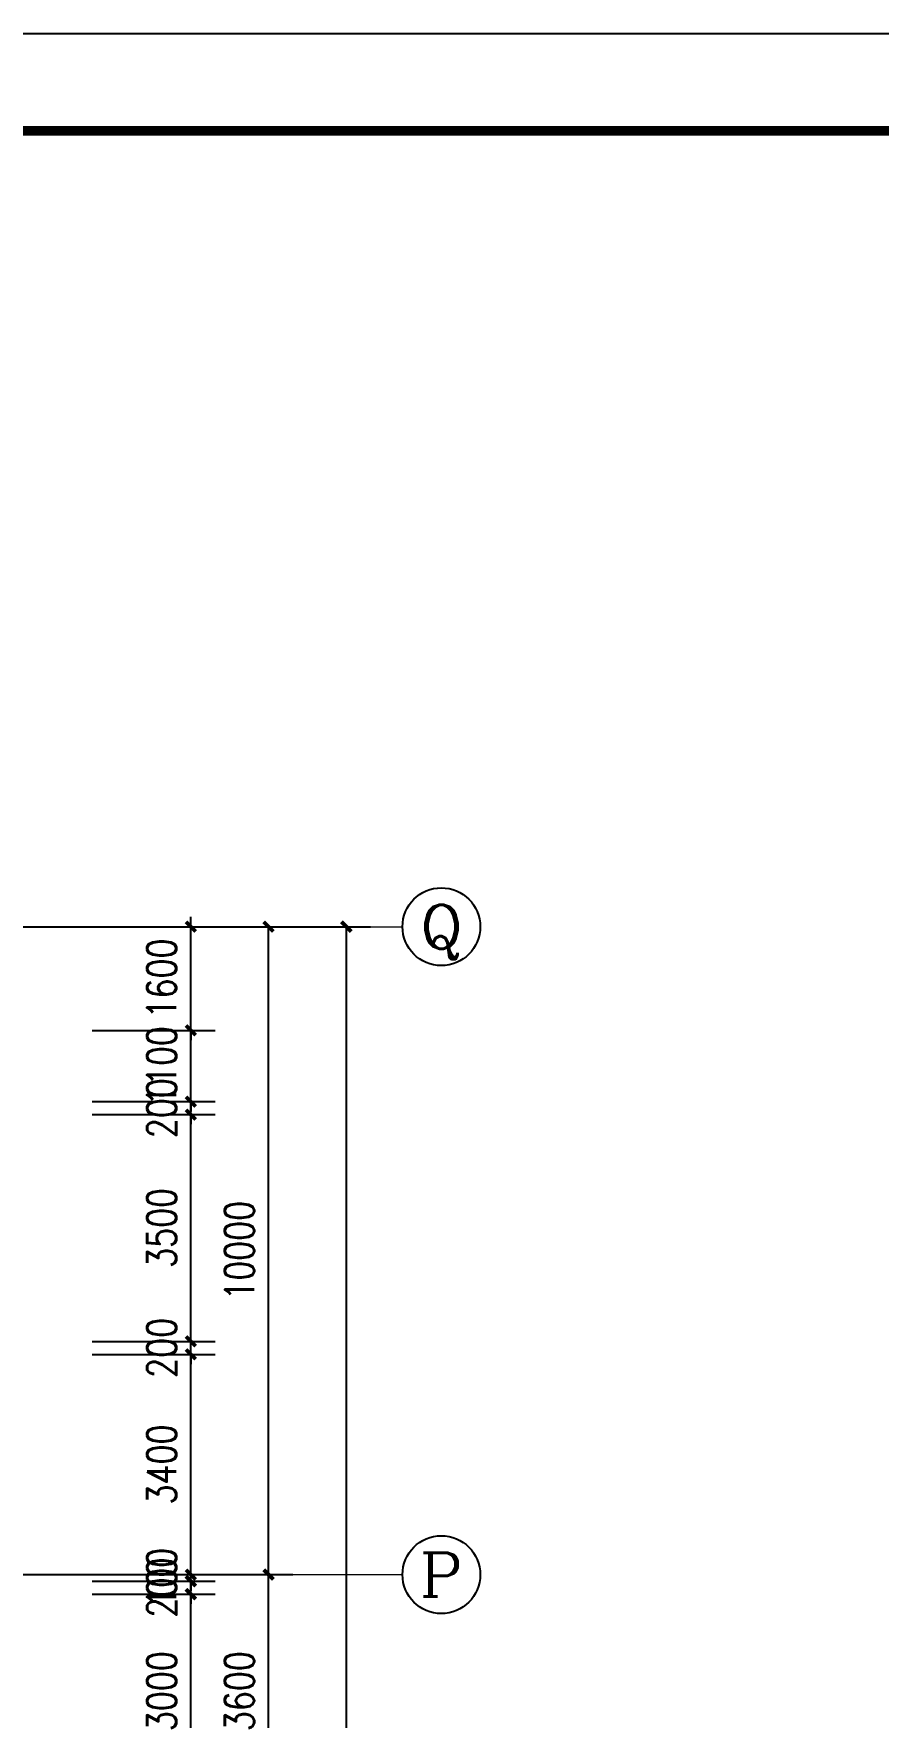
# Model space of a CAD drawing. Extents: x 1417642 to 3570900, y 124798 to 1191112.
# Drawn here: x 1592267 to 1605305, y 352615 to 378598 of the extents above; entities that cross this region are included whole.
import ezdxf
from ezdxf.enums import TextEntityAlignment as Align

# ---------------------------------------------------------------- set-up
doc = ezdxf.new("R2010")
doc.units = 0
doc.header["$LTSCALE"] = 1000
doc.header["$MEASUREMENT"] = 0
doc.linetypes.add('DOTE', pattern=[2.42, 2, -0.2, 0.02, -0.2])
doc.layers.get('0').update_dxf_attribs({"linetype": 'CONTINUOUS'})
doc.layers.get('Defpoints').update_dxf_attribs({"linetype": 'CONTINUOUS'})
for name, color, linetype in [('AXIS', 3, 'CONTINUOUS'), ('AXIS_TEXT', 7, 'CONTINUOUS'), ('DOTE', 1, 'DOTE'), ('PUB_DIM', 3, 'CONTINUOUS'), ('PUB_TITLE', 4, 'CONTINUOUS')]:
    doc.layers.add(name, color=color, linetype=linetype)
doc.styles.add('_TCH_AXIS', font='COMPLEX', dxfattribs={"bigfont": 'GBCBIG'})
doc.styles.add('DIM_FONT', font='SIMPLEX.shx', dxfattribs={"width": 0.8})
doc.dimstyles.new('DIMN150', dxfattribs={"dimscale": 1.5, "dimtxt": 300, "dimasz": 100, "dimexe": 250, "dimexo": 300, "dimgap": 150, "dimtad": 1, "dimdec": 0, "dimzin": 0, "dimdsep": 46, "dimtxsty": 'DIM_FONT', "dimblk": 'ARCHTICK', "dimcen": 0.09, "dimdle": 1.5, "dimclrt": 7, "dimazin": 2, "dimtfac": 1, "dimtdec": 0, "dimtix": 1, "dimtmove": 2, "dimatfit": 3, "dimldrblk": 'ARCHTICK', "dimfxl": 1, "dimtolj": 1, "dimtzin": 0, "dimarcsym": 0})

# ---------------------------------------------------------------- blocks, each defined once
blk = doc.blocks.new('_ArchTick')
at = {"color": 0, "linetype": 'ByBlock', "const_width": 0.4}
blk.add_lwpolyline([(-0.5, -0.5), (0.5, 0.5)], dxfattribs=at)
blk = doc.blocks.new('*D1001')
at = {"layer": 'Defpoints', "color": 0}
for p in [(1592719, 364817), (1594693, 364817), (1592719, 363217)]:
    blk.add_point(p, dxfattribs=at)
at = {"layer": 'PUB_DIM', "color": 0, "lineweight": -2}
for p, q in [((1593169, 364817), (1595068, 364817)), ((1594693, 364817), (1594693, 364967)), ((1594693, 363217), (1594693, 364817)), ((1593169, 363217), (1595068, 363217)), ((1594693, 363217), (1594693, 363067))]:
    blk.add_line(p, q, dxfattribs=at)
at = {"layer": 'PUB_DIM', "color": 0, "lineweight": -2, "xscale": 150, "yscale": 150, "zscale": 150}
for p, rotation in [((1594693, 364817), 270), ((1594693, 363217), 90)]:
    blk.add_blockref('_ArchTick', p, dxfattribs=dict(at, rotation=rotation))
at = {"layer": 'PUB_DIM', "color": 7, "insert": (1594243, 364017), "char_height": 450, "attachment_point": 5, "rotation": 90, "style": 'DIM_FONT'}
blk.add_mtext('\\A1;1600', dxfattribs=at)
blk = doc.blocks.new('*D1002')
at = {"layer": 'Defpoints', "color": 0}
for p in [(1592719, 363217), (1594693, 363217), (1592719, 362117)]:
    blk.add_point(p, dxfattribs=at)
at = {"layer": 'PUB_DIM', "color": 0, "lineweight": -2}
for p, q in [((1594693, 363217), (1594693, 363367)), ((1593169, 363217), (1595068, 363217)), ((1594693, 362117), (1594693, 363217)), ((1593169, 362117), (1595068, 362117)), ((1594693, 362117), (1594693, 361967))]:
    blk.add_line(p, q, dxfattribs=at)
at = {"layer": 'PUB_DIM', "color": 0, "lineweight": -2, "xscale": 150, "yscale": 150, "zscale": 150}
for p, rotation in [((1594693, 363217), 270), ((1594693, 362117), 90)]:
    blk.add_blockref('_ArchTick', p, dxfattribs=dict(at, rotation=rotation))
at = {"layer": 'PUB_DIM', "color": 7, "insert": (1594243, 362667), "char_height": 450, "attachment_point": 5, "rotation": 90, "style": 'DIM_FONT'}
blk.add_mtext('\\A1;1100', dxfattribs=at)
blk = doc.blocks.new('*D1003')
at = {"layer": 'Defpoints', "color": 0}
for p in [(1592719, 362117), (1594693, 362117), (1592719, 361917)]:
    blk.add_point(p, dxfattribs=at)
at = {"layer": 'PUB_DIM', "color": 0, "lineweight": -2}
for p, q in [((1594693, 362117), (1594693, 362267)), ((1593169, 362117), (1595068, 362117)), ((1594693, 361917), (1594693, 362117)), ((1593169, 361917), (1595068, 361917)), ((1594693, 361917), (1594693, 361767))]:
    blk.add_line(p, q, dxfattribs=at)
at = {"layer": 'PUB_DIM', "color": 0, "lineweight": -2, "xscale": 150, "yscale": 150, "zscale": 150}
for p, rotation in [((1594693, 362117), 270), ((1594693, 361917), 90)]:
    blk.add_blockref('_ArchTick', p, dxfattribs=dict(at, rotation=rotation))
at = {"layer": 'PUB_DIM', "color": 7, "insert": (1594243, 362017), "char_height": 450, "attachment_point": 5, "rotation": 90, "style": 'DIM_FONT'}
blk.add_mtext('\\A1;200', dxfattribs=at)
blk = doc.blocks.new('*D1004')
at = {"layer": 'Defpoints', "color": 0}
for p in [(1592719, 361917), (1594693, 361917), (1592719, 358417)]:
    blk.add_point(p, dxfattribs=at)
at = {"layer": 'PUB_DIM', "color": 0, "lineweight": -2}
for p, q in [((1593169, 361917), (1595068, 361917)), ((1594693, 358415), (1594693, 361919)), ((1593169, 358417), (1595068, 358417))]:
    blk.add_line(p, q, dxfattribs=at)
at = {"layer": 'PUB_DIM', "color": 0, "lineweight": -2, "xscale": 150, "yscale": 150, "zscale": 150}
for p, rotation in [((1594693, 361917), 90), ((1594693, 358417), 270)]:
    blk.add_blockref('_ArchTick', p, dxfattribs=dict(at, rotation=rotation))
at = {"layer": 'PUB_DIM', "color": 7, "insert": (1594243, 360167), "char_height": 450, "attachment_point": 5, "rotation": 90, "style": 'DIM_FONT'}
blk.add_mtext('\\A1;3500', dxfattribs=at)
blk = doc.blocks.new('*D1005')
at = {"layer": 'Defpoints', "color": 0}
for p in [(1592719, 358417), (1594693, 358417), (1592719, 358217)]:
    blk.add_point(p, dxfattribs=at)
at = {"layer": 'PUB_DIM', "color": 0, "lineweight": -2}
for p, q in [((1594693, 358417), (1594693, 358567)), ((1593169, 358417), (1595068, 358417)), ((1594693, 358217), (1594693, 358417)), ((1593169, 358217), (1595068, 358217)), ((1594693, 358217), (1594693, 358067))]:
    blk.add_line(p, q, dxfattribs=at)
at = {"layer": 'PUB_DIM', "color": 0, "lineweight": -2, "xscale": 150, "yscale": 150, "zscale": 150}
for p, rotation in [((1594693, 358417), 270), ((1594693, 358217), 90)]:
    blk.add_blockref('_ArchTick', p, dxfattribs=dict(at, rotation=rotation))
at = {"layer": 'PUB_DIM', "color": 7, "insert": (1594243, 358317), "char_height": 450, "attachment_point": 5, "rotation": 90, "style": 'DIM_FONT'}
blk.add_mtext('\\A1;200', dxfattribs=at)
blk = doc.blocks.new('*D1006')
at = {"layer": 'Defpoints', "color": 0}
for p in [(1592719, 358217), (1594693, 358217), (1592719, 354817)]:
    blk.add_point(p, dxfattribs=at)
at = {"layer": 'PUB_DIM', "color": 0, "lineweight": -2}
for p, q in [((1593169, 358217), (1595068, 358217)), ((1594693, 354815), (1594693, 358219)), ((1593169, 354817), (1595068, 354817))]:
    blk.add_line(p, q, dxfattribs=at)
at = {"layer": 'PUB_DIM', "color": 0, "lineweight": -2, "xscale": 150, "yscale": 150, "zscale": 150}
for p, rotation in [((1594693, 358217), 90), ((1594693, 354817), 270)]:
    blk.add_blockref('_ArchTick', p, dxfattribs=dict(at, rotation=rotation))
at = {"layer": 'PUB_DIM', "color": 7, "insert": (1594243, 356517), "char_height": 450, "attachment_point": 5, "rotation": 90, "style": 'DIM_FONT'}
blk.add_mtext('\\A1;3400', dxfattribs=at)
blk = doc.blocks.new('*D1007')
at = {"layer": 'Defpoints', "color": 0}
for p in [(1592719, 354817), (1592719, 354717), (1594693, 354817)]:
    blk.add_point(p, dxfattribs=at)
at = {"layer": 'PUB_DIM', "color": 0, "lineweight": -2}
for p, q in [((1594693, 354817), (1594693, 354967)), ((1593169, 354817), (1595068, 354817)), ((1593169, 354717), (1595068, 354717)), ((1594693, 354717), (1594693, 354817)), ((1594693, 354717), (1594693, 354567))]:
    blk.add_line(p, q, dxfattribs=at)
at = {"layer": 'PUB_DIM', "color": 0, "lineweight": -2, "xscale": 150, "yscale": 150, "zscale": 150}
for p, rotation in [((1594693, 354817), 270), ((1594693, 354717), 90)]:
    blk.add_blockref('_ArchTick', p, dxfattribs=dict(at, rotation=rotation))
at = {"layer": 'PUB_DIM', "color": 7, "insert": (1594243, 354767), "char_height": 450, "attachment_point": 5, "rotation": 90, "style": 'DIM_FONT'}
blk.add_mtext('\\A1;100', dxfattribs=at)
blk = doc.blocks.new('*D1008')
at = {"layer": 'Defpoints', "color": 0}
for p in [(1592719, 354717), (1594693, 354717), (1592719, 354517)]:
    blk.add_point(p, dxfattribs=at)
at = {"layer": 'PUB_DIM', "color": 0, "lineweight": -2}
for p, q in [((1593169, 354717), (1595068, 354717)), ((1594693, 354717), (1594693, 354867)), ((1594693, 354517), (1594693, 354717)), ((1593169, 354517), (1595068, 354517)), ((1594693, 354517), (1594693, 354367))]:
    blk.add_line(p, q, dxfattribs=at)
at = {"layer": 'PUB_DIM', "color": 0, "lineweight": -2, "xscale": 150, "yscale": 150, "zscale": 150}
for p, rotation in [((1594693, 354717), 270), ((1594693, 354517), 90)]:
    blk.add_blockref('_ArchTick', p, dxfattribs=dict(at, rotation=rotation))
at = {"layer": 'PUB_DIM', "color": 7, "insert": (1594243, 354617), "char_height": 450, "attachment_point": 5, "rotation": 90, "style": 'DIM_FONT'}
blk.add_mtext('\\A1;200', dxfattribs=at)
blk = doc.blocks.new('*D1009')
at = {"layer": 'Defpoints', "color": 0}
for p in [(1592719, 354517), (1594693, 354517), (1592719, 351517)]:
    blk.add_point(p, dxfattribs=at)
at = {"layer": 'PUB_DIM', "color": 0, "lineweight": -2}
for p, q in [((1593169, 354517), (1595068, 354517)), ((1594693, 351515), (1594693, 354519)), ((1593169, 351517), (1595068, 351517))]:
    blk.add_line(p, q, dxfattribs=at)
at = {"layer": 'PUB_DIM', "color": 0, "lineweight": -2, "xscale": 150, "yscale": 150, "zscale": 150}
for p, rotation in [((1594693, 354517), 90), ((1594693, 351517), 270)]:
    blk.add_blockref('_ArchTick', p, dxfattribs=dict(at, rotation=rotation))
at = {"layer": 'PUB_DIM', "color": 7, "insert": (1594243, 353017), "char_height": 450, "attachment_point": 5, "rotation": 90, "style": 'DIM_FONT'}
blk.add_mtext('\\A1;3000', dxfattribs=at)
blk = doc.blocks.new('*D1055')
at = {"layer": 'Defpoints', "color": 0}
for p in [(1594386, 364817), (1597093, 364817), (1594386, 266217)]:
    blk.add_point(p, dxfattribs=at)
at = {"layer": 'PUB_DIM', "color": 0, "lineweight": -2}
for p, q in [((1594836, 364817), (1597468, 364817)), ((1597093, 266215), (1597093, 364819)), ((1594836, 266217), (1597468, 266217))]:
    blk.add_line(p, q, dxfattribs=at)
at = {"layer": 'PUB_DIM', "color": 0, "lineweight": -2, "xscale": 150, "yscale": 150, "zscale": 150}
for p, rotation in [((1597093, 364817), 90), ((1597093, 266217), 270)]:
    blk.add_blockref('_ArchTick', p, dxfattribs=dict(at, rotation=rotation))
at = {"layer": 'PUB_DIM', "color": 7, "insert": (1596643, 315517), "char_height": 450, "attachment_point": 5, "rotation": 90, "style": 'DIM_FONT'}
blk.add_mtext('\\A1;98600', dxfattribs=at)
blk = doc.blocks.new('*D1056')
at = {"layer": 'AXIS', "color": 0, "lineweight": -2}
for p, q in [((1590544, 364817), (1596268, 364817)), ((1595893, 354815), (1595893, 364819)), ((1590544, 354817), (1596268, 354817))]:
    blk.add_line(p, q, dxfattribs=at)
at = {"layer": 'Defpoints', "color": 0}
for p in [(1590094, 364817), (1595893, 364817), (1590094, 354817)]:
    blk.add_point(p, dxfattribs=at)
at = {"layer": 'AXIS', "color": 0, "lineweight": -2, "xscale": 150, "yscale": 150, "zscale": 150}
for p, rotation in [((1595893, 364817), 90), ((1595893, 354817), 270)]:
    blk.add_blockref('_ArchTick', p, dxfattribs=dict(at, rotation=rotation))
at = {"layer": 'AXIS', "color": 7, "insert": (1595443, 359817), "char_height": 450, "attachment_point": 5, "rotation": 90, "style": 'DIM_FONT'}
blk.add_mtext('\\A1;10000', dxfattribs=at)
blk = doc.blocks.new('*D1057')
at = {"layer": 'AXIS', "color": 0, "lineweight": -2}
for p, q in [((1590544, 354817), (1596268, 354817)), ((1595893, 351215), (1595893, 354819)), ((1590544, 351217), (1596268, 351217))]:
    blk.add_line(p, q, dxfattribs=at)
at = {"layer": 'Defpoints', "color": 0}
for p in [(1590094, 354817), (1595893, 354817), (1590094, 351217)]:
    blk.add_point(p, dxfattribs=at)
at = {"layer": 'AXIS', "color": 0, "lineweight": -2, "xscale": 150, "yscale": 150, "zscale": 150}
for p, rotation in [((1595893, 354817), 90), ((1595893, 351217), 270)]:
    blk.add_blockref('_ArchTick', p, dxfattribs=dict(at, rotation=rotation))
at = {"layer": 'AXIS', "color": 7, "insert": (1595443, 353017), "char_height": 450, "attachment_point": 5, "rotation": 90, "style": 'DIM_FONT'}
blk.add_mtext('\\A1;3600', dxfattribs=at)

msp = doc.modelspace()

# ---------------------------------------------------------------- linework, layer by layer
at = {"layer": 'AXIS', "lineweight": 0}
for p, q in [((1592834.8, 364817), (1597959.5, 364817)), ((1592834.8, 354817), (1597959.5, 354817))]:
    msp.add_line(p, q, dxfattribs=at)
at = {"layer": 'AXIS'}
for centre in [(1598559.5, 364817), (1598559.5, 354817)]:
    msp.add_circle(centre, 600, dxfattribs=at)
at = {"layer": 'DOTE', "lineweight": 0}
msp.add_lwpolyline([(1597373.8, 364817), (1432083.9, 364817)], dxfattribs=at)
at = {"layer": 'PUB_TITLE'}
msp.add_lwpolyline([(1417642.3, 252448.4), (1618342.3, 252448.4), (1618342.3, 378598.4), (1417642.3, 378598.4)], close=True, dxfattribs=at)
at = {"layer": 'PUB_TITLE', "const_width": 150}
msp.add_lwpolyline([(1421392.3, 253948.4), (1616842.3, 253948.4), (1616842.3, 377098.4), (1421392.3, 377098.4)], close=True, dxfattribs=at)

# ---------------------------------------------------------------- texts
at = {"layer": 'AXIS_TEXT', "style": '_TCH_AXIS'}
for s, width, p, p2 in [('Q', 1.3125, (1598220, 364477.6), (1598898.9, 364477.6)), ('P', 1.235294, (1598220, 354477.6), (1598898.9, 354477.6))]:
    msp.add_text(s, height=678.8, dxfattribs=dict(at, width=width)).set_placement(p, p2, align=Align.FIT)

# ---------------------------------------------------------------- dimensions: what is measured, and where the dimension line sits
at = {"layer": 'AXIS'}
for p1, p2, picture, middle in [((1590094.1, 354817), (1590094.1, 364817), '*D1056', (1595443.1, 359817)), ((1590094.1, 351217), (1590094.1, 354817), '*D1057', (1595443.1, 353017))]:
    dim = msp.add_aligned_dim(p1=p1, p2=p2, distance=-5799, dimstyle='DIMN150', dxfattribs=at)
    dim.commit()
    dim.dimension.update_dxf_attribs({"geometry": picture, "text_midpoint": middle})
at = {"layer": 'PUB_DIM'}
for p1, p2, distance, picture, middle in [((1592719.1, 363217), (1592719.1, 364817), -1974.3, '*D1001', (1594243.5, 364017)), ((1594386.1, 266217), (1594386.1, 364817), -2707.3, '*D1055', (1596643.5, 315517)), ((1592719.1, 362117), (1592719.1, 363217), -1974.3, '*D1002', (1594243.5, 362667)), ((1592719.1, 361917), (1592719.1, 362117), -1974.3, '*D1003', (1594243.5, 362017)), ((1592719.1, 358417), (1592719.1, 361917), -1974.3, '*D1004', (1594243.5, 360167)), ((1592719.1, 358217), (1592719.1, 358417), -1974.3, '*D1005', (1594243.5, 358317)), ((1592719.1, 354817), (1592719.1, 358217), -1974.3, '*D1006', (1594243.5, 356517)), ((1592719.1, 354717), (1592719.1, 354817), -1974.3, '*D1007', (1594243.5, 354767)), ((1592719.1, 354517), (1592719.1, 354717), -1974.3, '*D1008', (1594243.5, 354617)), ((1592719.1, 351517), (1592719.1, 354517), -1974.3, '*D1009', (1594243.5, 353017))]:
    dim = msp.add_aligned_dim(p1=p1, p2=p2, distance=distance, dimstyle='DIMN150', dxfattribs=at)
    dim.commit()
    dim.dimension.update_dxf_attribs({"geometry": picture, "text_midpoint": middle})

doc.saveas('drawing.dxf')
